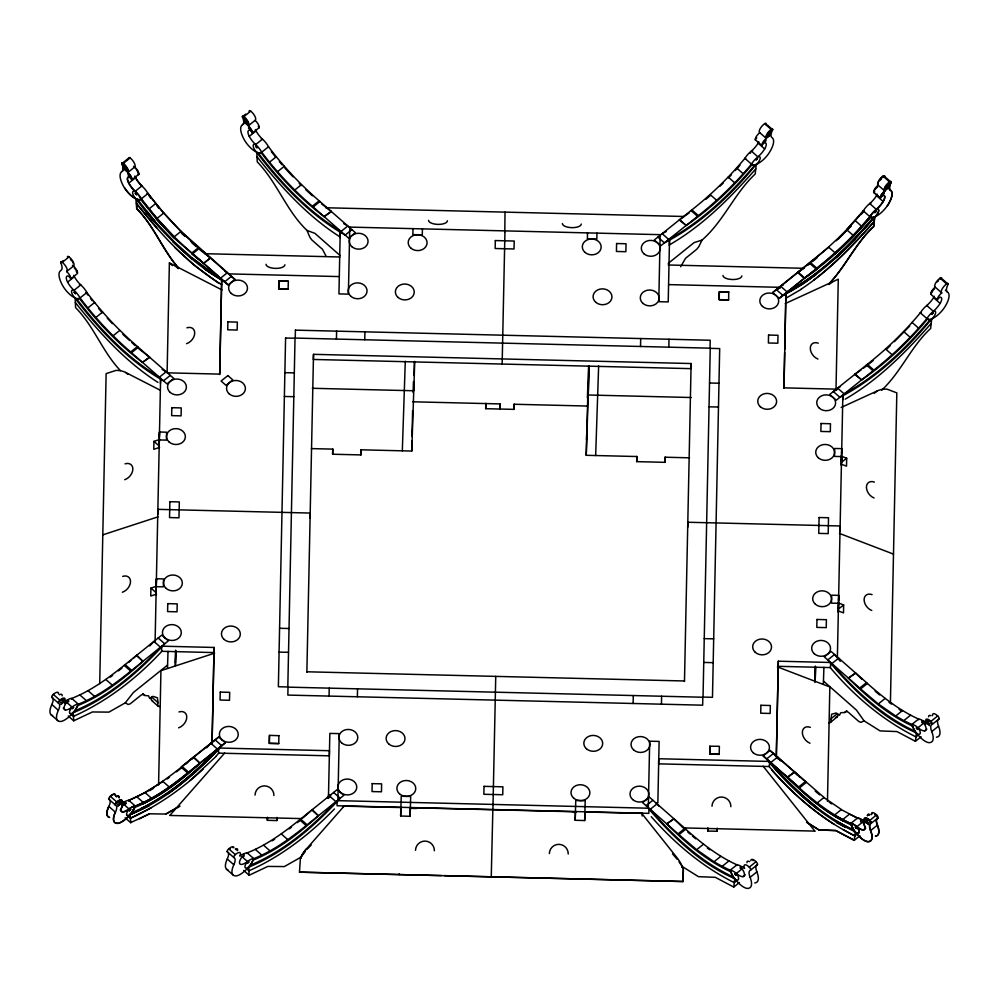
<?xml version="1.0" encoding="UTF-8"?>
<svg xmlns="http://www.w3.org/2000/svg" width="999" height="999" viewBox="0 0 999 999"><rect width="100%" height="100%" fill="white"/><g stroke="black" fill="none" stroke-linecap="round" stroke-linejoin="round"><path stroke-width="1.5" d="M399.225 873.8L399.225 874.537M135.377 193.057L136.613 194.655L136.463 193.694M504.795 231.843L505.019 212.125M99.713 683.678L106.131 373.626L116.096 370.379L119.093 370.529A33.729 23.814 -48.7 0 1 125.737 372.502L160.24 390.222M156.706 586.201L150.911 588.086L150.749 596.028L156.543 594.143M159.74 439.485L153.946 441.371L153.784 449.3L159.578 447.415M155.881 595.142L156.468 578.746L163.549 578.921L163.386 586.85L156.306 586.675L156.006 594.318M158.916 448.414L159.503 432.018L166.583 432.192L166.421 440.122L159.34 439.96L159.041 447.602M155.082 642.444L160.614 378.296L160.452 383.404M158.579 785.014L160.939 670.666L214.623 653.171M167.108 372.602L169.38 262.912L221.94 289.91M175.337 662.762L175.587 650.499M175.724 650.287L175.412 665.609L175.874 651.61M212.013 744.243L214.073 647.452L161.751 646.178L161.576 651.298L213.911 652.572M219.668 374.563L221.703 279.333L219.743 374.113L167.407 372.839M212.113 742.245L214.073 647.452M276.873 817.994L276.785 820.554L267.345 820.316L267.407 817.207M269.493 735.464L269.33 743.406L278.771 743.631L278.871 735.589M276.785 820.554L276.848 817.444M306.868 672.227L313.511 354.333L691.121 363.536L684.477 681.43M414.735 361.513L411.763 451.048L361.114 449.812L360.951 454.92L332.63 454.233L332.742 448.938M329.058 696.078L329.22 688.149M336.451 339.073L336.613 331.144M328.434 798.401L329.845 733.403L339.285 733.628L337.899 800.649M342.282 232.53L340.209 232.48L338.948 293.893L348.389 294.131L349.775 227.098M360.951 454.92L361.064 449.637M357.38 696.765L357.542 688.835M364.772 339.772L364.935 331.83M412.987 228.646L412.862 234.59L422.302 234.827L422.427 228.871M411.763 451.048L411.988 440.721M412.075 436.288L412.599 410.651M413.961 381.531L413.773 390.759L312.3 388.286M414.086 375.362L414.373 361.513M587.35 406.044L514.173 404.258L514.01 409.378L485.689 408.691L485.801 403.396M499.95 403.746L499.85 409.028L500.012 403.921L412.687 401.785M495.741 676.385L492.919 809.552M504.97 230.881L502.147 364.048M514.01 409.378L514.11 404.083M587.512 232.892L587.387 238.848L596.828 239.073L596.952 233.129M689.61 457.817L665.197 457.217L665.022 462.337L636.7 461.638L636.875 456.531L586.226 455.294L588.573 365.859M588.836 365.771L588.224 395.005L691.246 397.515M636.7 461.638L636.813 456.356M633.129 703.483L633.291 695.554M640.521 346.491L640.684 338.549M648.289 808.216L649.687 741.196L659.128 741.42L657.854 802.834L655.781 802.784M660.164 234.665L658.778 301.686L668.219 301.923L669.492 240.509L667.432 240.459M665.022 462.337L665.134 457.043M661.45 704.183L661.613 696.241M668.843 347.177L669.005 339.235M717.27 828.72L717.182 831.28L707.742 831.056L707.804 827.946M709.889 746.191L709.727 754.133L719.168 754.357L719.392 746.315L709.889 746.191L709.789 754.02L719.23 754.257M717.182 831.28L717.245 828.171M776.298 756.443L778.333 661.201L830.656 662.474L830.481 667.594L778.159 666.321M783.915 388.311L784.652 352.572M784.715 349.475L785.651 304.408M785.714 301.298L785.951 293.082L783.99 387.862L836.313 389.135M776.36 755.981L778.333 661.201M814.909 682.479L815.359 666.083M815.471 667.407L815.184 681.206L815.646 667.195M827.472 801.31L829.844 686.962L777.409 666.882M835.976 390.447L838.286 279.208L785.127 303.634M837.374 657.542L842.869 394.917L842.706 400.025M837.999 602.797L843.656 604.969L843.493 612.899L837.824 610.739M841.033 456.081L846.69 458.241L846.528 466.183L840.871 464.011M890.409 702.946L896.827 392.882L887.087 389.16L884.115 389.173A33.729 23.614 51.9 0 0 877.472 390.821L841.183 407.48M682.067 866.145L683.341 869.742L683.054 881.518L299.475 872.164L300.387 858.541M682.692 867.856L682.005 866.083A33.729 33.729 0 0 0 677.247 858.016L641.683 813.336L584.89 812.012L584.677 820.554L575.187 820.266L575.449 811.775L410.302 807.691L410.139 816.308L400.649 816.008L400.911 807.529L344.068 806.143L343.494 806.792M491.258 876.847L492.844 809.702M841.345 465.746L841.595 456.58L834.515 456.406L834.677 448.464L841.757 448.638L841.383 462.4L846.69 458.241M838.311 612.474L838.723 595.367L831.643 595.192L831.48 603.134L838.561 603.296L838.386 608.416M167.457 668.156L167.557 665.084M159.178 445.067L159.34 439.96M159.34 437.137L159.503 432.018M157.73 514.46L157.904 509.353L291.421 512.587L310.227 513.061L310.052 518.169M156.294 583.853L156.468 578.746M156.131 591.795L156.306 586.675M168.019 651.373L167.57 665.072L133.429 692.457L125.275 702.846L108.928 712.125L92.383 711.962L73.701 720.803L68.232 715.983M267.345 820.316L267.432 817.769M313.511 354.333L313.336 359.453L690.958 368.643L691.121 363.536M332.63 454.233L332.792 449.125L311.426 448.601M340.047 237.6L340.209 232.48M328.484 797.364L328.571 794.817L330.632 794.867M402.322 450.811L405.294 361.276M413.099 392.52L413.449 381.693M412.063 434.228L412.2 430.382M400.649 816.008L401.236 796.24L410.676 796.478L410.139 816.308M485.689 408.691L485.851 403.571M587.412 398.077L587.824 385.714M586.488 439.747L586.65 434.64M586.226 455.294L589.198 365.759M575.187 820.266L575.761 800.499L585.202 800.723L584.677 820.554M595.666 455.532L598.638 365.984M642.157 816.021L642.245 813.099M669.33 245.617L669.492 240.509M687.674 527.372L687.836 522.265L706.643 522.702L840.159 525.973L839.984 531.081M707.742 831.056L707.829 828.496M823.363 684.14L823.913 667.344M841.433 461.688L841.595 456.58M841.595 453.758L841.757 448.638M838.548 600.474L838.723 595.367M876.048 211.164C873.551 213.661 876.523 212.425 875.723 211.014M678.995 861.812L682.379 866.595L698.426 876.66L715.309 877.322L733.766 887.062L734.789 878.658C700.661 863.885 673.026 836.912 648.95 809.09M806.53 822.227L818.88 829.969L835.763 830.631L854.207 840.371L855.369 831.855L836.513 822.527M823.463 681.056L856.43 710.077L864.048 720.841L880.094 730.906L896.977 731.568L915.421 741.308L916.445 732.904C880.993 717.469 852.484 689.135 827.771 659.939L834.565 654.495L840.246 661.276M151.174 698.189L151.498 696.89L158.067 702.659L157.73 703.97A10.527 3.984 -48.6 0 0 157.78 705.556L158.804 706.58L160.115 706.368M828.77 722.839L830.718 721.952A10.527 4.071 51.3 0 0 830.881 720.366L831.618 714.223L836.175 712.986L839.51 715.247L840.721 712.724L844.642 712.524L846.902 710.701M657.879 237.075L664.435 242.857C700.486 224.163 730.669 195.542 756.255 164.36L755.207 174.001C734.265 193.644 723.713 221.191 702.035 240.085L698.988 246.353A11.538 4.371 -48.6 0 1 696.628 249.375L687.225 256.943A4.633 1.761 -48.6 0 0 685.576 258.304L680.606 266.721M136.738 194.568L135.177 193.307M755.281 139.885L755.331 139.76A2.585 0.974 -48.6 0 1 755.768 138.986M758.84 141.821A8.954 3.397 -48.6 0 1 758.104 143.169A12.7 4.808 -48.6 0 1 751.323 151.049A11.913 4.508 -48.6 0 0 744.892 158.354C729.12 177.372 711.263 194.593 691.87 209.89L654.245 239.997L660.801 245.766L698.426 215.659C717.819 200.362 735.676 183.142 751.448 164.123A11.901 4.52 -48.6 0 1 757.879 156.831A12.7 4.808 -48.6 0 0 764.672 148.938A8.954 3.397 -48.6 0 0 765.022 142.707A2.585 0.974 -48.6 0 0 761.887 145.529L755.256 139.71A5.782 2.185 -48.6 0 1 759.777 132.692A6.543 2.485 -48.6 0 1 760.089 128.821A6.543 2.485 -48.6 0 1 764.647 123.664A2.46 0.937 -48.6 0 1 766.158 123.976A13.886 5.257 -48.6 0 0 765.821 124.638M873.813 192.507L873.725 192.27A2.585 0.974 -48.6 0 1 874.674 190.834M880.244 198.164L880.294 198.039A2.585 0.974 -48.6 0 1 883.416 195.217A8.954 3.397 -48.6 0 1 883.191 201.561A12.7 4.808 -48.6 0 1 876.398 209.453A11.913 4.508 -48.6 0 0 869.967 216.746C854.195 235.764 836.338 252.997 816.945 268.281L779.195 298.276M887.05 206.418A21.254 8.054 -48.6 0 0 890.596 190.297A13.886 5.257 -48.6 0 1 891.233 182.367A2.46 0.937 -48.6 0 0 889.722 182.055A6.543 2.485 -48.6 0 0 885.164 187.213A6.543 2.485 -48.6 0 0 884.864 191.084A5.782 2.185 -48.6 0 0 880.331 198.114L873.675 192.395M930.731 294.33L930.781 294.218A2.585 0.974 -48.6 0 1 931.617 292.907M921.003 313.174L920.341 312.812C904.57 331.818 886.7 349.051 867.319 364.348L829.694 394.455L836.25 400.224L873.875 370.117C893.268 354.82 911.125 337.6 926.897 318.581A11.913 4.508 -48.6 0 1 933.328 311.276A12.7 4.808 -48.6 0 0 940.109 303.396A8.954 3.397 -48.6 0 0 940.471 297.165A2.585 0.974 -48.6 0 0 937.337 299.987L930.693 294.168A5.782 2.185 -48.6 0 1 935.226 287.138A6.543 2.485 -48.6 0 1 935.526 283.279A6.543 2.485 -48.6 0 1 940.084 278.122A2.46 0.937 -48.6 0 1 941.595 278.434L948.163 284.203A13.886 5.257 -48.6 0 0 947.527 292.12A21.254 8.054 -48.6 0 1 943.98 308.241A14.648 5.544 -48.6 0 1 932.204 318.619L932.042 318.693A15.222 5.769 -48.6 0 1 926.897 318.581L920.341 312.812A11.901 4.508 -48.6 0 1 926.76 305.507A12.7 4.808 -48.6 0 0 933.553 297.627A8.954 3.397 -48.6 0 0 934.29 296.278M300.437 858.603L301.161 856.805A33.729 33.729 0 0 1 306.306 848.975L306.356 849.05A33.729 33.729 0 0 0 301.211 856.867M73.701 720.803L73.252 712.362L74.401 712.225L78.334 704.195C97.677 696.515 114.635 684.078 130.744 671.141L168.369 640.871L161.813 635.089L124.188 665.359C108.079 678.309 91.121 690.734 71.778 698.413A11.913 4.508 -48.6 0 0 67.682 699.787M125.162 817.819L130.757 822.739L130.17 814.185L131.331 814.06L135.265 806.018C154.595 798.338 171.553 785.913 187.675 772.964L225.299 742.707M130.307 814.297L131.456 814.173L135.389 806.131C154.733 798.451 171.691 786.026 187.8 773.076L225.424 742.819L218.731 736.925L182.005 766.395L188.699 772.277M305.257 851.535L300.724 857.304L284.378 866.57L267.819 866.42L249.151 875.249L248.701 866.807L249.85 866.682L253.783 858.653C273.127 850.973 290.085 838.536 306.193 825.586L343.818 795.329L337.262 789.547L299.638 819.817C283.516 832.766 266.558 845.191 247.228 852.871A11.901 4.508 -48.6 0 0 242.582 854.582M78.334 704.195A11.901 4.508 -48.7 0 0 72.053 707.08A12.7 4.808 -48.6 0 1 65.434 709.964A8.954 3.397 -48.6 0 1 65.484 703.97A2.585 0.974 -48.6 0 1 68.594 701.798L68.681 701.61A5.782 2.185 -48.6 0 0 64.386 701.673A6.543 2.485 -48.6 0 0 64.323 698.089A6.543 2.485 -48.6 0 0 59.865 700.162A2.46 0.937 -48.6 0 0 58.254 702.984A13.886 5.257 -48.6 0 1 58.379 710.289A21.254 8.054 -48.6 0 0 61.026 721.453A14.648 5.544 -48.6 0 0 72.74 712.986L72.902 712.786A15.222 5.769 -48.6 0 0 78.334 704.195L71.778 698.413A15.222 5.769 -48.6 0 1 71.503 699.088M124.188 802.072A11.901 4.508 -48.6 0 1 128.834 800.361L135.389 806.131A11.913 4.508 -48.6 0 0 129.108 809.028A12.7 4.808 -48.6 0 1 122.477 811.912A8.954 3.397 -48.6 0 1 122.54 805.918A2.585 0.974 -48.6 0 1 125.637 803.745L125.599 803.446A5.782 2.185 -48.6 0 0 121.304 803.496A6.543 2.485 -48.6 0 0 121.254 799.924A6.543 2.485 -48.6 0 0 116.796 801.997A2.46 0.937 -48.6 0 0 115.172 804.819M237.512 850.524L237.562 850.299A5.782 2.185 -48.6 0 0 235.352 848.975M253.783 858.653A11.913 4.508 -48.6 0 0 247.502 861.538A12.7 4.808 -48.6 0 1 240.871 864.422A8.954 3.397 -48.6 0 1 240.934 858.428A2.585 0.974 -48.6 0 1 244.031 856.255L244.118 856.068A5.782 2.185 -48.6 0 0 239.822 856.131A6.543 2.485 -48.6 0 0 239.772 852.547A6.543 2.485 -48.6 0 0 235.314 854.62A2.46 0.937 -48.6 0 0 233.704 857.442A13.886 5.257 -48.6 0 1 233.828 864.747A21.254 8.054 -48.6 0 0 236.476 875.898A14.648 5.557 -48.6 0 0 248.177 867.444L248.351 867.244A15.222 5.769 -48.6 0 0 253.783 858.653L247.228 852.871A15.222 5.769 -48.6 0 1 246.953 853.546M874.749 211.9L874.762 212.637L875.811 210.989M844.642 712.524L846.203 711.45L848.151 712.15A4.633 1.798 51.3 0 1 849.737 713.511L858.815 721.478A11.538 4.458 51.3 0 0 861.101 722.302L864.048 720.841M682.379 866.595L681.905 867.294M129.57 809.902L129.321 810.863L130.694 809.352L129.171 810.738L129.845 809.602M836.013 257.817L855.281 239.073L874.649 216.87L873.601 226.511C855.431 243.281 845.629 266.408 828.733 284.016M864.522 228.996L874.774 216.983L873.725 226.623C855.569 243.394 845.766 266.521 828.858 284.128M837.249 389.51L833.328 391.533L839.884 397.315C875.936 378.621 906.105 349.987 931.705 318.806L930.656 328.459C911.013 346.591 901.073 372.115 881.63 390.247M307.068 849.225L311.226 845.029M125.724 803.558A5.782 2.185 -48.6 0 0 121.428 803.608A6.543 2.485 -48.6 0 0 121.379 800.037A6.543 2.485 -48.6 0 0 116.92 802.11A2.46 0.937 -48.6 0 0 115.297 804.932A13.886 5.257 -48.6 0 1 115.434 812.237A21.254 8.054 -48.6 0 0 118.082 823.388A14.648 5.557 -48.6 0 0 129.783 814.934L129.957 814.734A15.222 5.769 -48.6 0 0 135.389 806.131A11.901 4.508 -48.7 0 0 128.983 808.915A12.7 4.808 -48.6 0 1 122.353 811.8A8.954 3.397 -48.6 0 1 122.402 805.806A2.585 0.974 -48.6 0 1 125.512 803.633L125.687 803.795M830.281 722.614L837.512 716.495A10.527 4.071 51.3 0 0 837.661 714.922L837.424 713.598L830.631 719.043M739.972 165.222L735.264 170.542M755.057 166.121L752.122 164.498C732.879 187.512 710.951 208.429 686.213 225.462L679.233 219.942L689.347 212.75M754.395 165.622C729.957 194.43 702.085 221.266 668.706 239.435L662.15 233.654L666.233 231.556M853.296 235.514L846.603 229.633L863.286 210.864A11.913 4.508 -48.6 0 1 869.717 203.559A12.7 4.808 -48.6 0 0 876.498 195.679A8.954 3.397 -48.6 0 0 877.234 194.33M861.163 214.485L863.948 211.239M930.494 320.567L927.559 318.956C908.328 341.97 886.4 362.887 861.662 379.92L854.682 374.4L861.163 369.805M929.844 320.08C905.406 348.888 877.534 375.724 844.155 393.881L837.599 388.112L840.309 386.713M169.867 815.384L224.675 753.059M306.356 849.05L344.068 806.143M162.088 651.023C137.025 678.109 107.268 701.248 73.464 716.37L70.18 713.473M215.921 756.33L219.006 752.846M750.024 153.297L750.773 152.722M755.756 168.931C730.519 197.702 703.096 225.362 669.767 244.693M874.15 221.441C855.631 242.557 836.076 262.837 813.823 280.07M874.275 221.553C852.234 246.603 828.783 270.879 800.823 289.36M931.205 323.389C905.968 352.147 878.546 379.82 845.216 399.15M129.52 809.677L130.644 809.265L129.907 809.327M728.608 177.797L731.468 174.688M850.811 226.161L836.275 240.747M850.936 226.273L838.548 238.773M909.764 326.036L894.392 341.646M149.75 645.941L153.908 641.433L160.464 647.215C136.039 672.976 108.192 696.852 75.125 710.639M206.681 747.776L210.839 743.268L217.52 749.15C193.032 774.824 165.285 799.05 132.043 812.474M217.395 749.038C195.18 772.739 169.867 794.13 140.697 808.715M221.666 745.616C205.657 763.561 187.55 779.52 168.132 793.681M218.793 748.975C193.868 775.549 165.26 799.962 131.331 814.06M327.272 798.139L329.358 795.891L335.914 801.66C311.488 827.422 283.629 851.31 250.574 865.097M328.621 797.876L330.632 795.716M133.079 658.516L136.826 655.144L142.957 661.338C123.426 679.02 102.21 695.704 77.61 705.681M191.109 759.365L193.744 756.98L200.012 763.286C180.419 780.881 159.303 797.876 134.528 807.517M193.868 757.092L191.234 759.477M200.3 762.749L199.875 763.174C182.567 778.983 163.824 793.581 142.707 803.97M216.046 756.455L190.022 780.556M302.972 817.894L312.262 809.602L318.406 815.796C298.876 833.478 277.66 850.161 253.047 860.139M334.44 808.965C309.827 834.365 281.356 856.405 248.913 870.816L246.728 868.893M720.029 186.151L723.239 183.017M816.945 268.281L810.264 262.4C829.595 247.04 847.701 230.07 863.411 210.976A15.222 5.769 -48.7 0 0 863.66 211.226M835.326 253.833L853.558 236.089L870.516 217.008L872.926 218.257C848.488 247.053 820.604 273.888 787.224 292.058L780.544 286.164L783.391 284.877M855.406 239.186C833.853 260.926 810.351 281.506 782.829 295.367M886.887 348.951L890.109 345.829M855.569 832.417L855.718 832.617A14.648 5.669 51.3 0 0 867.095 841.645A21.254 8.229 51.3 0 0 870.529 830.631A13.886 5.37 51.3 0 1 871.153 823.351A2.46 0.949 51.3 0 0 869.692 820.454A6.543 2.535 51.3 0 0 865.296 818.156A6.543 2.535 51.3 0 0 864.997 821.727A5.782 2.235 51.3 0 0 860.614 821.465L860.751 821.353A5.782 2.235 51.3 0 1 865.122 821.628A6.543 2.535 51.3 0 1 865.421 818.056A6.543 2.535 51.3 0 1 869.829 820.341A2.46 0.949 51.3 0 1 871.29 823.238A13.886 5.37 51.3 0 0 870.666 830.531A21.254 8.229 51.3 0 1 867.219 841.533A14.648 5.669 51.3 0 1 855.856 832.517L855.693 832.304A15.222 5.894 51.3 0 1 850.736 823.451C831.643 814.822 814.934 801.847 799.375 787.974L806.305 782.429L769.967 750.361L763.049 755.906L799.512 787.874M128.634 662.462L130.857 660.489M185.564 764.285L187.775 762.312M203.234 769.055C181.706 789.073 157.293 806.093 130.519 818.306L127.11 815.309M705.719 199.413L710.364 195.542M828.733 247.252L772.639 292.507L779.332 298.389L816.058 268.931L809.365 263.037M812.499 261.588L817.145 257.717M816.82 268.169C836.213 252.884 854.07 235.652 869.842 216.633A11.901 4.52 -48.6 0 1 876.273 209.34A12.7 4.808 -48.6 0 0 883.066 201.448A8.954 3.397 -48.6 0 0 883.416 195.217A2.585 0.974 -48.6 0 0 880.419 198.164L880.206 198.002A5.782 2.185 -48.6 0 1 884.739 190.971A6.543 2.485 -48.6 0 1 885.039 187.1A6.543 2.485 -48.6 0 1 889.597 181.943A2.46 0.937 -48.6 0 1 891.108 182.255A13.886 5.257 -48.6 0 0 890.471 190.185A21.254 8.054 -48.6 0 1 886.925 206.306A14.648 5.557 -48.6 0 1 875.149 216.683L874.987 216.746A15.222 5.769 -48.6 0 1 869.967 216.746L863.286 210.864L864.085 211.351M868.381 364.498L873.039 360.639M234.89 279.52L198.551 247.602C179.783 231.468 162.825 213.311 148.077 193.444L141.146 198.988A15.222 5.894 51.3 0 1 135.901 198.851L135.739 198.776A14.648 5.669 51.3 0 1 124.425 187.837A21.254 8.229 51.3 0 1 121.89 171.566A13.886 5.37 51.3 0 0 121.778 163.624L128.696 158.067A2.46 0.949 51.3 0 1 130.132 157.942A6.543 2.535 51.3 0 1 134.428 163.312A6.543 2.535 51.3 0 1 134.478 167.195A5.782 2.235 51.3 0 1 138.624 174.425L138.711 174.488M121.778 163.624A2.46 0.949 51.3 0 1 123.339 163.386L130.257 157.83M228.222 284.852L191.895 252.947C173.002 236.95 156.006 218.793 141.146 198.988A11.913 4.608 51.3 0 0 135.09 191.383A12.7 4.908 51.3 0 1 128.696 183.179A8.954 3.472 51.3 0 1 128.746 176.948A2.585 0.999 51.3 0 1 131.743 179.92L131.88 179.808A5.782 2.235 51.3 0 0 127.685 172.64L134.615 167.083A5.782 2.235 51.3 0 1 138.761 174.313L138.586 174.588M128.696 183.179L135.614 177.622A8.954 3.472 51.3 0 1 134.952 176.249M135.614 177.622A12.7 4.908 51.3 0 0 142.008 185.839L135.09 191.383A6.706 2.597 51.3 0 0 132.63 192.857A6.706 2.597 51.3 0 0 135.739 198.776L136.026 198.739A15.222 5.894 51.2 0 0 141.284 198.888L157.03 218.444L174.213 236.813M73.739 275.312A8.954 3.472 51.3 0 0 74.401 276.686A12.7 4.908 51.3 0 0 80.794 284.902A11.901 4.608 51.3 0 1 86.863 292.495L80.07 297.952A15.222 5.894 51.3 0 1 74.813 297.802L74.65 297.727A14.648 5.669 51.3 0 1 63.349 286.788A21.254 8.229 51.3 0 1 60.814 270.517A13.886 5.37 51.3 0 0 60.689 262.587L62.962 260.764M255.407 129.558A8.954 3.472 51.3 0 0 256.069 130.931A12.7 4.908 51.3 0 0 262.462 139.148A11.913 4.608 51.3 0 1 268.519 146.741L261.726 152.198A15.222 5.894 51.2 0 1 256.481 152.048L256.318 151.973A14.648 5.669 51.3 0 1 245.017 141.034A21.254 8.229 51.3 0 1 242.47 124.763A13.886 5.37 51.3 0 0 242.357 116.833L245.754 114.098M60.689 262.587A2.46 0.949 51.3 0 1 62.263 262.35L69.043 256.893A6.543 2.535 51.3 0 1 73.352 262.262A6.543 2.535 51.3 0 1 73.402 266.146A5.782 2.235 51.3 0 1 77.547 273.376L70.704 278.996A2.585 0.999 51.3 0 0 67.67 275.899A8.954 3.472 51.3 0 0 67.607 282.143A12.7 4.908 51.3 0 0 74.001 290.347A11.913 4.608 51.3 0 1 80.07 297.952C94.905 317.757 111.975 335.826 130.669 352.01L167.008 383.916L173.801 378.471L137.462 346.566C118.769 330.369 101.698 312.3 86.863 292.495L86.151 292.832L87.912 295.092M243.918 116.596L250.712 111.139A6.543 2.535 51.3 0 1 255.007 116.508A6.543 2.535 51.3 0 1 255.057 120.392A5.782 2.235 51.3 0 1 259.203 127.622L252.335 133.117A5.782 2.235 51.3 0 0 248.276 125.837A6.543 2.535 51.3 0 0 248.227 121.965A6.543 2.535 51.3 0 0 243.918 116.596A2.46 0.949 51.3 0 0 242.357 116.833M242.47 124.763L244.743 122.952M70.704 278.996L70.754 278.833A5.782 2.235 51.3 0 0 66.608 271.591L73.402 266.146M248.276 125.837L255.057 120.392M148.938 208.978L155.856 203.421M67.607 282.143L74.401 276.686M268.256 146.978A15.222 5.894 51.3 0 0 268.519 146.741C283.366 166.546 300.424 184.615 319.131 200.811L355.469 232.717L348.676 238.162L312.337 206.256C293.631 190.072 276.573 172.003 261.726 152.198A11.901 4.608 51.3 0 0 255.669 144.593A12.7 4.908 51.3 0 1 249.275 136.388L256.069 130.931M156.893 218.544L163.824 212.987L181.006 231.356L235.015 279.408L228.097 284.965L191.758 253.059L198.676 247.502M174.076 236.913L181.006 231.356M87.85 307.942L94.643 302.485M269.518 162.188L276.311 156.731M95.817 317.507L102.61 312.05M277.472 171.753L284.265 166.296M192.62 253.734L199.55 248.177M112.999 335.876L119.793 330.419M294.655 190.122L301.448 184.665M156.443 219.218L173.851 237.824L203.546 263.436L210.477 257.879L199.738 249.663M220.467 278.246L227.385 272.69L224.713 271.154M130.669 352.01L137.462 346.566M312.337 206.256L319.131 200.811M131.543 352.697L138.337 347.24M313.211 206.943L319.992 201.486M231.506 276.323L224.588 281.868L204.483 269.006M142.47 362.387L149.675 357.217L142.47 362.387C118.469 344.23 97.477 322.277 79.358 298.289L76.261 299.762L75.15 297.939L75.574 307.617C94.018 326.273 102.46 351.785 120.429 370.604M324.126 216.633L331.331 211.463L324.126 216.633C300.125 198.476 279.146 176.523 261.026 152.535L257.929 154.008L256.818 152.185L257.243 161.863C277.247 182.467 286.226 210.589 307.018 230.457L309.702 236.875A11.538 4.458 51.3 0 0 311.913 240.01L320.991 248.027A4.633 1.798 51.3 0 1 322.577 249.463L325.861 255.806M170.292 375.387L163.499 380.831C128.684 360.976 100.512 331.293 76.261 299.762M351.96 229.62L345.167 235.077C310.352 215.222 282.18 185.539 257.929 154.008M668.244 263.361L694.143 242.582L702.035 240.085M218.868 737.037L181.106 767.195L187.8 773.076M772.764 292.62L809.49 263.149M646.103 805.694L652.896 800.249M673.925 818.843L666.733 823.85L673.925 818.843L683.503 828.183M855.594 673.089L848.401 678.096L855.594 673.089L861.975 679.308M684.864 828.383L649.387 797.152L642.594 802.609L678.071 833.828L684.864 828.383L685.726 829.22C701.323 842.981 717.831 856.23 736.937 864.809A11.901 4.608 51.2 0 1 741.558 866.732M866.52 682.629L831.056 651.398L824.262 656.855L859.727 688.074L866.52 682.629L867.382 683.466C882.991 697.227 899.487 710.476 918.605 719.055A11.913 4.608 51.3 0 1 922.689 720.616M678.071 833.828L678.933 834.677L685.726 829.22M859.727 688.074L860.589 688.923L867.382 683.466M678.933 834.677L696.653 849.699L703.433 844.242M860.589 688.923L878.308 703.945L885.102 698.488M799.824 777.234L794.505 772.04L787.587 777.597C806.43 796.203 826.897 814.21 851.373 824.974L854.207 831.668M798.513 787.137L805.444 781.58M696.653 849.699L714.035 861.762L720.828 856.305M878.308 703.945L895.703 716.008L902.497 710.551M714.035 861.762L722.165 866.358L728.958 860.913M895.703 716.008L903.82 720.604L910.613 715.159M722.165 866.358L730.144 870.254L736.937 864.809A15.222 5.894 51.2 0 0 737.175 865.484M903.82 720.604L911.812 724.5L918.605 719.055A15.222 5.894 51.3 0 0 918.843 719.73M817.095 803.009L824.025 797.452L769.842 750.461M742.02 868.918L736.363 873.451A11.913 4.608 51.3 0 0 730.144 870.254L733.628 878.471M923.675 723.151L918.019 727.697A11.901 4.608 51.3 0 0 911.812 724.5L915.284 732.717M730.144 870.254A15.222 5.894 51.3 0 0 735.114 879.108L735.276 879.307A6.706 2.597 51.3 0 0 738.586 879.045A6.706 2.597 51.3 0 0 736.363 873.451A12.7 4.908 51.3 0 0 742.919 876.66A8.954 3.472 51.3 0 0 743.268 870.666A2.585 0.999 51.3 0 0 740.247 868.343L740.172 868.156A5.782 2.235 51.3 0 1 744.542 868.418A6.543 2.535 51.3 0 1 744.842 864.847A6.543 2.535 51.3 0 1 749.25 867.144L756.043 861.687A2.46 0.949 51.3 0 1 757.504 864.585A13.886 5.37 51.3 0 0 756.88 871.877A21.254 8.229 51.3 0 1 754.769 882.941M911.812 724.5A15.222 5.894 51.3 0 0 916.782 733.353L916.932 733.553A6.706 2.597 51.3 0 0 920.254 733.291A6.706 2.597 51.3 0 0 918.019 727.697A12.7 4.908 51.3 0 0 924.587 730.906A8.954 3.472 51.3 0 0 924.924 724.912A2.585 0.999 51.3 0 0 921.915 722.589L921.827 722.402A5.782 2.235 51.3 0 1 926.21 722.664A6.543 2.535 51.3 0 1 926.51 719.093A6.543 2.535 51.3 0 1 930.906 721.39L937.699 715.933A2.46 0.949 51.3 0 1 939.16 718.83A13.886 5.37 51.3 0 0 938.536 726.123A21.254 8.229 51.3 0 1 936.425 737.187M736.563 880.831L734.302 882.641C702.359 866.757 674.737 843.368 651.248 816.683M918.231 735.077L915.958 736.887C882.691 720.242 853.82 695.704 829.994 667.295M735.276 879.307A14.648 5.669 51.3 0 0 746.64 888.336A21.254 8.229 51.3 0 0 750.087 877.322A13.886 5.37 51.3 0 1 750.711 870.042L757.504 864.585M916.932 733.553A14.648 5.669 51.3 0 0 928.296 742.582A21.254 8.229 51.3 0 0 931.742 731.568A13.886 5.37 51.3 0 1 932.367 724.287L939.16 718.83M742.919 876.66L745.192 874.837M924.587 730.906L926.847 729.083M733.766 887.062L739.422 882.517M915.421 741.308L921.09 736.763M750.087 877.322L756.88 871.877M931.742 731.568L938.536 726.123M823.888 797.552L841.408 809.515L834.49 815.072L842.607 819.667L849.537 814.11L857.517 818.006A11.913 4.608 51.3 0 1 861.613 819.58M842.607 819.667L850.599 823.563L857.517 818.006A15.222 5.894 51.3 0 0 857.766 818.693M860.651 821.702L865.171 818.069M863.598 821.315L856.805 826.76A11.913 4.608 51.3 0 0 850.599 823.563M869.692 820.454L876.623 814.897A2.46 0.949 51.3 0 1 878.084 817.794A13.886 5.37 51.3 0 0 877.459 825.074A21.254 8.229 51.3 0 1 875.349 836.138M858.141 833.228L854.744 835.951L843.019 829.52M871.153 823.351L878.084 817.794M855.718 832.617A6.706 2.597 51.3 0 0 859.04 832.354A6.706 2.597 51.3 0 0 856.805 826.76A12.7 4.908 51.3 0 0 863.373 829.957L865.771 828.046M854.207 840.371L860.002 835.726M870.529 830.631L877.459 825.074M829.045 284.478L832.229 281.98M874.287 393.306L877.472 390.821M838.348 609.128L843.656 604.969M110.29 677.147L112.612 675.361M118.406 670.878L121.89 668.181M128.546 801.036A15.222 5.769 -48.6 0 0 128.834 800.361C148.014 792.357 165.035 780.157 181.244 767.307M167.208 778.983L169.53 777.185M176.486 771.815L181.131 768.231M289.211 828.92L291.533 827.122M297.327 822.639L299.65 820.853M804.108 267.857L798.051 272.203L804.732 278.084L816.857 269.405M807.741 265.259L810.177 263.524M804.245 267.969L797.627 272.452L804.32 278.346M804.607 277.972C829.407 260.989 851.435 240.197 870.641 217.12L869.842 216.633A15.222 5.769 -48.6 0 0 874.987 216.746L875.286 216.795A6.706 2.547 -48.6 0 0 878.708 211.039A6.706 2.547 -48.6 0 0 876.398 209.453L869.717 203.559A6.706 2.547 -48.6 0 1 870.678 203.321M816.458 274.3L803.471 283.604L782.966 295.479L776.273 289.585L780.194 287.575M863.586 368.069L867.219 365.472M837.075 717.17L835.551 717.382M162.937 781.455L145.142 792.657L128.834 800.361M149.7 790.671L153.559 788.236M272.09 840.858L274.663 839.247M800.948 289.473L785.576 298.426M165.859 813.948L179.683 806.106M179.808 806.218L165.984 814.06L149.301 813.798L139.56 818.755M776.398 289.698L780.331 287.687M787.1 291.945C820.479 273.776 848.351 246.94 872.789 218.144L873.576 218.744M149.226 805.781L131.456 814.173M151.349 807.729L130.382 818.193M149.425 813.91L130.619 822.627M127.822 172.527A5.782 2.235 51.3 0 1 131.968 179.77L138.674 174.363A2.585 0.999 51.3 0 0 138.362 173.701M252.335 133.117L252.41 133.079A2.585 0.999 51.3 0 0 249.325 130.145A8.954 3.472 51.3 0 0 249.275 136.388M147.24 193.881L148.077 193.444A15.222 5.894 51.3 0 1 147.502 193.868M138.037 200.349L141.284 198.888A11.901 4.608 51.3 0 0 135.215 191.284A12.7 4.908 51.3 0 1 128.821 183.079A8.954 3.472 51.3 0 1 128.883 176.835A2.585 0.999 51.3 0 1 131.88 179.808M140.447 199.325L141.146 198.988M261.026 152.535L261.726 152.198M79.358 298.289L80.07 297.952M74.401 712.225C109.64 697.464 139.086 671.615 164.735 643.781L158.179 638.011M249.85 866.682C285.09 851.922 314.523 826.061 340.184 798.238L333.629 792.469M767.244 124.937L772.714 129.745A13.886 5.257 -48.6 0 0 772.077 137.662A21.254 8.054 -48.6 0 1 768.531 153.796A14.648 5.557 -48.6 0 1 756.755 164.173L756.593 164.236A15.222 5.769 -48.6 0 1 751.448 164.123L744.892 158.354L745.554 158.716M102.785 534.852L158.129 516.808M325.711 207.755L684.34 216.496M349.076 227.085L660.863 234.678M204.857 253.696L339.922 256.98M668.169 264.985L803.233 268.281M228.496 273.888L339.298 276.586M668.581 284.603L779.395 287.312M288.274 281.293L278.833 281.069L278.671 288.998L288.112 289.235L288.336 281.194L278.896 280.956L278.733 288.898L288.174 289.123M728.795 292.033L719.355 291.795L719.193 299.737L728.633 299.962L728.733 291.92L719.292 291.683L719.13 299.625L728.571 299.85M284.877 372.652L294.318 372.889M709.54 383.004L718.98 383.229M284.378 396.466L293.818 396.69M709.04 406.805L718.481 407.043M279.583 628.284L289.023 628.508M704.245 638.623L713.686 638.861M279.083 652.097L288.524 652.322M703.746 662.437L713.186 662.662M306.943 671.79L684.552 680.981M278.933 735.701L269.43 735.351L269.268 743.293L278.709 743.518M409.802 808.341L416.67 808.503M573.376 812.324L575.886 812.387M169.917 815.459L301.96 818.606M684.278 827.921L814.822 831.106M441.308 875.561L299.475 872.164M444.43 875.636L683.054 881.518L683.341 869.742M152.635 700.823L151.224 699.775A10.527 3.984 -48.6 0 1 151.174 698.189M855.868 826.935C853.808 826.41 857.804 830.057 856.33 827.397M142.607 693.543L144.793 695.466L148.614 695.866L149.625 698.438L153.034 696.34L157.405 697.801L158.067 702.659M855.231 831.967L854.07 831.78L850.736 823.451A11.901 4.608 51.3 0 1 856.942 826.648A12.7 4.908 51.3 0 0 863.498 829.857A8.954 3.472 51.3 0 0 863.848 823.875A2.585 0.999 51.3 0 0 860.826 821.54M855.481 826.91L856.468 828.571L855.931 827.197M307.018 230.457L314.91 233.341L339.91 255.357M839.435 533.416L893.493 554.108M135.527 193.082L136.401 193.918M912.462 726.023C888.173 714.922 867.582 697.227 848.8 678.533M914.659 731.093C882.067 715.821 855.156 690.609 831.892 663.573L838.685 658.116L840.646 660.476M853.571 830.044C820.941 814.822 793.905 789.747 770.679 762.624L777.597 757.08L780.556 760.601M853.446 830.157L836.113 821.028M854.345 840.259L835.888 830.519L819.005 829.869L806.668 822.127M730.793 871.777C706.505 860.676 685.926 842.981 667.132 824.287M732.991 876.847C700.411 861.575 673.488 836.363 650.224 809.327L657.017 803.87L658.99 806.23M221.728 284.678C187.862 264.186 160.951 234.253 136.438 203.584M855.556 826.935L856.205 827.497M854.882 835.851C822.814 820.142 795.192 796.69 771.69 769.992M751.448 164.123L752.122 164.498M926.897 318.581L927.559 318.956M841.283 809.615L857.392 818.106A11.901 4.608 51.2 0 1 861.475 819.692M843.268 821.041C822.527 809.689 804.345 794.193 787.724 777.484L787.187 777.16L794.505 772.04M845.579 827.472C814.784 810.551 788.823 785.976 766.558 759.003L773.476 753.446L778.209 759.103M343.818 223.701L347.839 225.999L341.046 231.443C308.391 211.788 281.681 183.616 258.629 153.546M220.592 278.134L204.246 267.62L191.833 257.867M224.713 281.768C205.482 271.216 188.674 256.868 172.889 241.77M162.15 369.455L166.171 371.753L159.378 377.197C126.736 357.542 100.012 329.37 76.96 299.3M761.887 145.529L761.812 145.492A5.782 2.185 -48.6 0 1 766.333 138.461A6.543 2.485 -48.6 0 1 766.645 134.59A6.543 2.485 -48.6 0 1 771.203 129.433A2.46 0.937 -48.6 0 1 772.714 129.745M937.337 299.987L937.262 299.937A5.782 2.185 -48.6 0 1 941.782 292.919A6.543 2.485 -48.6 0 1 942.082 289.048A6.543 2.485 -48.6 0 1 946.652 283.891A2.46 0.937 -48.6 0 1 948.163 284.203M339.61 236.651C307.068 215.821 280.881 186.825 257.018 156.781M210.339 257.992L203.546 263.436M216.583 275.836L191.958 257.754L173.127 240.796M219.031 283.441L194.018 265.072L175.062 247.764M157.954 382.405C125.412 361.576 99.213 332.58 75.35 302.535M889.023 702.347L891.545 704.095M899.1 709.327L901.61 711.076M829.207 802.172L831.717 803.92M834.215 824.362C809.665 808.453 787.662 788.686 768.905 766.245M707.367 848.101L709.877 849.849M321.503 203.784L330.919 211.189M191.908 254.071L203.684 263.336M137.487 347.689L149.263 356.943M875.149 691.158L879.644 694.967M815.196 791.071L819.679 794.879M817.869 808.179C800.823 794.442 784.789 779.395 770.816 762.524M818.044 809.515C800.436 795.329 783.915 779.757 769.53 762.287M687.874 832.155L690.122 834.065M692.369 835.963L695.729 838.823M175.374 265.984L178.384 268.619M169.38 262.912L172.402 265.547M125.737 372.502L127.747 374.263M153.946 441.371L158.978 445.766M150.911 588.086L155.931 592.494M884.552 176.486L891.233 182.367M874.587 191.209A2.585 0.974 -48.6 0 0 873.863 192.382L873.65 192.22A5.782 2.185 -48.6 0 1 878.171 185.202A6.543 2.485 -48.6 0 1 878.483 181.331A6.543 2.485 -48.6 0 1 883.041 176.174L889.722 182.055M888.286 188.249L890.596 190.297M878.171 185.202L884.864 191.084M873.725 192.27L880.419 198.164M876.498 195.679L883.191 201.561M764.647 123.664L771.203 129.433M940.084 278.122L946.652 283.891M945.341 290.197L947.527 292.12M759.777 132.692L766.333 138.461M935.226 287.138L941.782 292.919M855.019 220.467L861.7 226.348M758.104 143.169L764.672 148.938M933.553 297.627L940.109 303.396M828.608 247.14L835.289 253.022M736.625 167.944L743.181 173.726M912.075 322.402L918.63 328.184M728.209 177.11L734.777 182.892M903.658 331.568L910.214 337.35M710.214 194.63L716.77 200.399M885.663 349.088L892.219 354.857M691.87 209.89L698.426 215.659M867.319 364.348L873.875 370.117M690.971 210.527L697.527 216.308M866.42 364.985L872.976 370.754M679.657 219.68L686.213 225.462M855.107 374.138L861.662 379.92M763.174 755.806L798.651 787.037M672.489 853.833L677.31 859.415M136.401 655.556L142.957 661.338M311.85 810.014L318.406 815.796M215.097 739.847L221.79 745.729M125.087 664.56L131.643 670.341M300.537 819.018L307.093 824.787M124.188 665.359L130.744 671.141M299.638 819.817L306.193 825.586M151.611 700.474L158.167 706.243M105.882 679.507L112.437 685.277M281.331 833.965L287.887 839.734M193.319 757.392L200.012 763.286M88.087 690.709L94.643 696.49M263.536 845.166L270.092 850.948M79.845 694.917L86.401 700.686M255.282 849.362L261.85 855.144M162.8 781.343L169.493 787.224M66.583 702.272L72.053 707.092A6.706 2.547 -48.6 0 0 69.518 712.562A6.706 2.547 -48.6 0 0 72.74 712.986M242.033 856.73L247.502 861.538A6.706 2.547 -48.6 0 0 244.955 867.02A6.706 2.547 -48.6 0 0 248.177 867.444M52.585 715.559A21.254 8.054 -48.6 0 1 51.823 704.52A13.886 5.257 -48.6 0 0 51.698 697.215A2.46 0.937 -48.6 0 1 53.309 694.392L59.865 700.162M228.034 870.017A21.254 8.054 -48.6 0 1 227.273 858.978A13.886 5.257 -48.6 0 0 227.135 851.672A2.46 0.937 -48.6 0 1 228.759 848.85L235.314 854.62M51.698 697.215L58.254 702.984M227.135 851.672L233.704 857.442M63.249 708.041L65.434 709.964M243.681 870.441L249.151 875.249M51.823 704.52L58.379 710.289M227.273 858.978L233.828 864.747M145.005 792.544L151.698 798.438M51.174 714.822L57.73 720.591M226.611 869.267L233.179 875.049M136.763 796.74L143.456 802.634M123.514 804.108L129.108 809.028A6.706 2.547 -48.6 0 0 126.561 814.51A6.706 2.547 -48.6 0 0 129.783 814.934M116.92 802.11L110.24 796.215A6.543 2.485 -48.6 0 1 115.285 794.68A6.543 2.485 -48.6 0 0 110.365 796.328A2.46 0.937 -48.6 0 0 108.741 799.163A13.886 5.257 -48.6 0 1 108.879 806.455A21.254 8.054 -48.6 0 0 109.64 817.494A21.254 8.054 -48.6 0 1 108.754 806.343L115.434 812.237M108.616 799.05L115.297 804.932M120.167 809.877L122.477 811.912M305.706 189.66L312.425 195.804M180.782 232.268L185.265 236.351M190.859 241.471L196.453 246.578M181.768 233.391L185.127 236.463M191.845 242.595L196.328 246.691M191.983 258.978C171.528 240.884 151.898 221.441 136.364 198.876L136.788 208.554C154.158 226.149 162.65 249.8 178.684 268.182M122.927 334.403L129.645 340.534M131.88 342.582L135.24 345.642M797.564 775.261L793.968 771.715M284.84 168.057L293.032 176.823M299.176 183.391L301.223 185.577M173.988 237.712L156.581 219.106L140.572 199.226M173.264 240.684L154.982 221.391L138.174 200.237L137.35 200.799L136.239 198.988L136.663 208.666C154.021 226.249 162.525 249.912 178.546 268.281M107.28 318.194L112.4 323.664M777.472 757.18L780.419 760.714M279.32 161.551L282.018 164.798M163.686 213.099L147.939 193.544A11.901 4.608 51.3 0 0 141.883 185.939A12.7 4.908 51.3 0 1 135.477 177.735A8.954 3.472 51.3 0 1 134.828 176.348M157.068 206.081L158.866 208.242M146.528 210.964L155.12 221.278M145.879 211.488L154.633 222.003M156.806 227.997L136.563 203.471M98.551 308.391L102.16 312.724M763.124 766.171L814.872 831.168M271.328 151.586L275.712 157.218M149.126 196.029L150.874 198.277M90.547 298.476L92.295 300.724M301.149 858.016L300.724 857.304M136.538 193.806L136.638 194.518M125.275 702.846L128.059 704.445A11.538 4.371 -48.6 0 0 130.345 703.721L139.748 696.216A4.633 1.761 -48.6 0 1 141.396 694.929L143.344 694.317L144.793 695.466M259.166 127.797L259.116 127.672A2.585 0.999 51.3 0 0 258.254 126.199M125.025 463.836A9.441 6.668 -48.8 0 1 132.842 469.168A9.441 6.668 -48.8 0 1 124.688 479.72M186.888 327.809A9.441 6.668 -48.8 0 1 194.718 333.129A9.441 6.668 -48.8 0 1 186.563 343.681M122.69 576.373A9.441 6.668 -48.8 0 1 130.519 581.693A9.441 6.668 -48.8 0 1 122.365 592.245M178.933 711.95A9.441 6.668 -48.8 0 1 186.763 717.282A9.441 6.668 -48.8 0 1 178.609 727.821M920.866 313.261A15.222 5.769 -48.7 0 1 920.341 312.812M938.098 281.306A12.737 4.833 -48.6 0 1 938.536 280.195M931.405 292.732A4.421 1.673 -48.6 0 1 932.654 291.221M931.617 291.883A4.82 1.823 -48.6 0 1 932.504 290.709M932.891 290.259A4.82 1.823 -48.6 0 1 933.516 289.635M933.953 289.26A4.82 1.823 -48.6 0 1 934.589 288.761M940.296 279.258A10.377 3.934 -48.6 0 1 940.621 278.733M936.975 282.168A10.315 3.909 -48.6 0 1 937.137 281.706M927.509 305.294A6.706 2.547 -48.6 0 0 926.76 305.507L933.328 311.276A6.706 2.547 -48.6 0 1 935.626 312.862A6.706 2.547 -48.6 0 1 932.204 318.619M930.906 721.39A2.46 0.949 51.3 0 1 932.367 724.287M928.608 724.849A12.737 4.933 51.3 0 1 929.407 720.953M927.884 724.213A10.315 3.996 51.3 0 1 928.059 720.179M922.514 722.077A4.421 1.711 51.3 0 1 925.823 724.562M927.122 723.513A9.053 3.509 51.3 0 1 926.785 719.804M922.726 721.565A4.82 1.861 51.3 0 1 925.798 723.513M929.407 725.649A10.377 4.021 51.3 0 1 931.43 722.951M932.529 715.684A6.543 2.535 51.3 0 1 937.699 715.933M928.608 716.733A5.782 2.235 51.3 0 1 930.968 715.746M884.677 176.598A2.46 0.937 -48.6 0 0 883.166 176.286A6.543 2.485 -48.6 0 0 878.608 181.443A6.543 2.485 -48.6 0 0 878.308 185.315M881.168 179.47A12.737 4.833 -48.6 0 1 881.618 178.359M875.199 189.348A4.82 1.823 -48.6 0 1 875.574 188.886M876.173 188.212A4.82 1.823 -48.6 0 1 876.598 187.8M877.247 187.25A4.82 1.823 -48.6 0 1 877.671 186.925M883.378 177.435A10.377 3.934 -48.6 0 1 883.703 176.91M880.044 180.332A10.315 3.909 -48.6 0 1 880.219 179.87M869.842 203.671A6.706 2.547 -48.6 0 1 870.591 203.471M877.372 194.443A8.954 3.397 -48.6 0 1 876.635 195.792M856.942 826.66A6.706 2.597 51.3 0 1 859.165 832.254A6.706 2.597 51.3 0 1 855.856 832.517M867.519 823.813A12.737 4.933 51.3 0 1 868.331 819.904M866.795 823.176A10.315 3.996 51.3 0 1 866.982 819.13M861.425 821.041A4.421 1.711 51.3 0 1 864.747 823.513M866.033 822.477A9.053 3.509 51.3 0 1 865.708 818.768M861.65 820.516A4.82 1.861 51.3 0 1 864.722 822.464M868.331 824.6A10.377 4.021 51.3 0 1 870.341 821.915M871.44 814.647A6.543 2.535 51.3 0 1 876.623 814.897M867.532 815.684A5.782 2.235 51.3 0 1 869.879 814.697M581.268 224.038A9.441 3.846 1.5 0 1 571.79 227.647A9.441 3.846 1.5 0 1 562.4 223.576M741.857 275.911A9.441 3.846 1.5 0 1 732.367 279.52A9.441 3.846 1.5 0 1 722.976 275.449M447.427 220.779A9.441 3.846 1.5 0 1 437.937 224.388A9.441 3.846 1.5 0 1 428.546 220.317M284.902 264.772A9.441 3.846 1.5 0 1 275.412 268.394A9.441 3.846 1.5 0 1 266.021 264.31M256.318 151.973A6.706 2.597 51.3 0 1 253.209 146.054A6.706 2.597 51.3 0 1 255.669 144.593L262.462 139.148A6.706 2.597 51.3 0 0 261.276 138.849M245.354 118.744A12.737 4.933 51.3 0 1 245.866 123.801M246.678 120.317A10.315 3.996 51.3 0 1 246.591 124.438M248.514 128.272A4.421 1.711 51.3 0 1 251.798 131.606M247.902 122.14A9.053 3.509 51.3 0 1 247.352 125.087M248.601 127.335A4.82 1.861 51.3 0 1 251.623 130.757M243.331 117.183A10.377 4.021 51.3 0 1 245.055 123.164M249.151 111.376A2.46 0.949 51.3 0 1 250.712 111.139M745.741 158.978A15.222 5.769 -48.6 0 1 744.892 158.354M756.755 164.173A6.706 2.547 -48.6 0 0 760.189 158.416A6.706 2.547 -48.6 0 0 757.879 156.831L751.323 151.049A6.706 2.547 -48.6 0 1 752.697 150.824M768.818 136.551A12.737 4.833 -48.6 0 1 769.655 131.518M768.069 137.138A10.315 3.909 -48.6 0 1 768.256 133.029M762.512 144.056A4.421 1.673 -48.6 0 1 765.946 140.884M767.282 137.75A9.053 3.434 -48.6 0 1 766.932 134.79M762.736 143.207A4.82 1.823 -48.6 0 1 765.921 139.935M769.655 135.951A10.377 3.934 -48.6 0 1 771.74 130.057M756.28 138.324A2.585 0.974 -48.6 0 1 756.743 137.85M122.028 171.453A13.886 5.37 51.3 0 0 121.903 163.524A2.46 0.949 51.3 0 1 123.464 163.287M123.339 163.386A6.543 2.535 51.3 0 1 127.635 168.756A6.543 2.535 51.3 0 1 127.685 172.64M135.864 198.664A14.648 5.669 51.3 0 1 124.563 187.725M124.912 165.434A12.737 4.933 51.3 0 1 125.424 170.504M126.236 167.008A10.315 3.996 51.3 0 1 126.149 171.129M128.059 174.962A4.421 1.711 51.3 0 1 131.344 178.297M127.46 168.843A9.053 3.509 51.3 0 1 126.91 171.778M128.147 174.026A4.82 1.861 51.3 0 1 131.181 177.447M122.877 163.873A10.377 4.021 51.3 0 1 124.6 169.855M141.259 185.589A6.706 2.597 51.3 0 1 142.008 185.839M863.823 211.326A15.222 5.769 -48.6 0 1 863.286 210.864M876.273 209.34A6.706 2.547 -48.6 0 1 878.583 210.926A6.706 2.547 -48.6 0 1 875.149 216.683M887.212 189.061A12.737 4.833 -48.6 0 1 888.049 184.028M886.463 189.66A10.315 3.909 -48.6 0 1 886.65 185.539M880.906 196.566A4.421 1.673 -48.6 0 1 884.34 193.394M885.676 190.26A9.053 3.434 -48.6 0 1 885.339 187.3M881.13 195.717A4.82 1.823 -48.6 0 1 884.315 192.445M888.049 188.461A10.377 3.934 -48.6 0 1 890.134 182.567M883.041 176.174A2.46 0.937 -48.6 0 1 884.577 176.299M415.497 850.299A9.441 9.441 0 0 1 425.162 841.096A9.441 9.441 0 0 1 434.378 850.761M255.032 795.104A9.441 9.441 0 0 1 264.698 785.888A9.441 9.441 0 0 1 273.913 795.566M549.35 853.571A9.441 9.441 0 0 1 559.015 844.355A9.441 9.441 0 0 1 568.231 854.02M711.987 806.23A9.441 9.441 0 0 1 721.653 797.027A9.441 9.441 0 0 1 730.868 806.692M61.364 699.799A12.737 4.833 -48.6 0 1 61.901 703.733M62.737 699.1A10.315 3.909 -48.6 0 1 62.65 703.134M64.635 703.571A4.421 1.673 -48.6 0 1 68.032 701.261M63.998 698.788A9.053 3.434 -48.6 0 1 63.436 702.472M64.723 702.534A4.82 1.823 -48.6 0 1 67.857 700.736M59.266 701.71A10.377 3.934 -48.6 0 1 61.051 704.495M53.309 694.392A6.543 2.485 -48.6 0 1 58.367 692.856M58.429 693.019A6.543 2.485 -48.6 0 1 58.479 693.868M59.416 694.767A5.782 2.185 -48.6 0 1 62.113 695.841M86.863 292.495A15.222 5.894 51.3 0 1 86.289 292.932M67.482 257.13A2.46 0.949 51.3 0 1 69.043 256.893M70.492 259.041A12.737 4.933 51.3 0 1 70.867 260.177M76.461 271.228A4.421 1.711 51.3 0 1 76.923 271.915M73.039 262.45A9.053 3.509 51.3 0 1 73.164 263.187M72.652 265.247A9.053 3.509 51.3 0 1 72.49 265.384M74.351 268.132A4.82 1.861 51.3 0 1 76.761 271.054M71.816 260.627A10.315 3.996 51.3 0 1 71.953 261.089M79.408 284.603A6.706 2.597 51.3 0 1 80.794 284.902L74.001 290.347A6.706 2.597 51.3 0 0 71.541 291.82A6.706 2.597 51.3 0 0 74.65 297.727M76.374 271.691A2.585 0.999 51.3 0 1 76.798 272.215M62.263 262.35A6.543 2.535 51.3 0 1 66.558 267.72A6.543 2.535 51.3 0 1 66.608 271.591M135.252 806.031A15.222 5.769 -48.6 0 1 129.82 814.622L129.658 814.822A14.648 5.544 -48.6 0 1 117.957 823.276A21.254 8.054 -48.6 0 1 115.31 812.125M118.282 801.635A12.737 4.833 -48.6 0 1 118.819 805.569M119.655 800.923A10.315 3.909 -48.6 0 1 119.568 804.969M121.553 805.406A4.421 1.673 -48.6 0 1 124.962 803.096M120.929 800.611A9.053 3.434 -48.6 0 1 120.355 804.307M121.641 804.37A4.82 1.823 -48.6 0 1 124.788 802.559M116.184 803.533A10.377 3.934 -48.6 0 1 117.982 806.318M115.397 795.042A6.543 2.485 -48.6 0 1 115.409 795.704M116.334 796.603A5.782 2.185 -48.6 0 1 119.043 797.677M147.939 193.544A15.222 5.894 51.3 0 1 147.365 193.981M133.741 166.296A9.053 3.509 51.3 0 1 133.566 166.433M137.375 171.366A4.82 1.861 51.3 0 1 137.837 172.103M138.374 174.076A2.585 0.999 51.3 0 1 138.536 174.463M871.752 610.501A9.441 6.618 52 0 1 864.11 599.575A9.441 6.618 52 0 1 872.077 594.63M809.989 743.206A9.441 6.618 52 0 1 802.347 732.279A9.441 6.618 52 0 1 810.326 727.334M874.075 497.977A9.441 6.618 52 0 1 866.433 487.05A9.441 6.618 52 0 1 874.412 482.105M817.944 359.066A9.441 6.618 52 0 1 810.301 348.127A9.441 6.618 52 0 1 818.268 343.181M750.798 860.676A6.543 2.535 51.3 0 1 756.043 861.687M753.021 860.676A10.315 3.996 51.3 0 1 753.196 860.489M746.965 862.711A5.782 2.235 51.3 0 1 749.537 861.625M749.25 867.144A2.46 0.949 51.3 0 1 750.711 870.042M228.759 848.85A6.543 2.485 -48.6 0 1 233.916 847.664M235.901 849.625A4.82 1.823 -48.6 0 1 236.751 849.412M232.892 847.464A9.053 3.434 -48.6 0 1 232.967 847.701M230.245 848.476A12.737 4.833 -48.6 0 1 230.457 848.688M237.238 850.374A2.585 0.974 -48.6 0 1 237.475 850.486M875.811 836.163A21.254 8.229 51.3 0 0 877.322 825.186A13.886 5.37 51.3 0 1 877.946 817.894M868.306 815.172A4.82 1.861 51.3 0 1 868.618 815.221M876.697 816.57A10.377 4.021 51.3 0 1 877.01 816.57M872.277 813.648A9.053 3.509 51.3 0 1 872.364 813.423M874.762 814.759A12.737 4.933 51.3 0 1 874.987 814.56M867.394 815.584A5.782 2.235 51.3 0 1 869.517 814.697M863.71 823.975A8.954 3.472 51.3 0 1 863.373 829.957M115.422 794.792A6.543 2.485 -48.6 0 1 115.534 795.816M116.471 796.715A5.782 2.185 -48.6 0 1 119.168 797.789M72.165 708.653L73.589 707.317L72.165 708.653M255.769 146.428L257.143 147.914L255.781 146.366M734.702 873.763L736.063 875.249L734.702 873.763M756.156 159.877L757.592 158.504L756.168 159.79M916.358 727.996L917.756 729.47L916.358 727.996M931.605 314.323L933.066 312.999L931.605 314.323M167.757 603.646L167.595 611.588L177.035 611.813L177.198 603.883L167.757 603.646M169.867 501.698L169.543 517.569L178.983 517.807L179.308 501.935L169.867 501.698M171.816 407.692L171.653 415.621L181.094 415.859L181.256 407.917L171.816 407.692M220.242 692.107L220.067 700.037L229.508 700.274L229.683 692.332L220.242 692.107M227.897 321.878L227.735 329.807L237.175 330.045L237.337 322.103L227.897 321.878M285.589 338.012L278.371 686.738L287.812 686.962L295.03 338.236L285.589 338.012M288.012 687.137L287.849 695.079L702.659 705.182L702.834 697.24L288.012 687.137M295.404 330.145L295.242 338.074L710.052 348.176L710.214 340.247L295.404 330.145M372.19 783.628L372.028 791.558L381.468 791.795L381.63 783.853L372.19 783.628M484.028 786.35L483.853 794.28L502.734 794.742L502.909 786.812L484.028 786.35M495.329 240.572L495.154 248.514L514.035 248.976L514.21 241.034L495.329 240.572M616.595 243.531L616.433 251.461L625.874 251.698L626.036 243.756L616.595 243.531M710.252 348.351L703.034 697.077L712.474 697.314L719.692 348.589L710.252 348.351M760.888 705.282L760.726 713.211L770.167 713.448L770.329 705.506L760.888 705.282M768.556 335.052L768.393 342.982L777.834 343.219L777.996 335.277L768.556 335.052M816.97 619.467L816.807 627.397L826.248 627.634L826.41 619.692L816.97 619.467M819.08 517.519L818.755 533.391L828.196 533.616L828.521 517.744L819.08 517.519M821.028 423.501L820.866 431.443L830.306 431.668L830.469 423.738L821.028 423.501M218.669 748.014L218.506 753.121L329.32 755.831L329.483 750.711L218.669 748.014M337.2 800.636L337.025 805.743L648.826 813.348L648.988 808.228L337.2 800.636M658.766 758.74L658.591 763.848L769.405 766.545L769.567 761.438L658.766 758.74M247.602 863.111L249.038 861.775L247.627 863.024M74.101 292.183L75.499 293.656L74.101 292.183M227.884 375.574L221.091 381.031L226.011 385.352L232.804 379.907L227.884 375.574M388.761 743.98A9.441 7.942 1.9 0 0 404.632 740.808A9.441 7.942 1.9 0 0 393.269 730.806A9.441 7.942 1.9 0 0 388.761 743.98M222.015 739.809A9.441 7.942 1.9 0 0 237.887 736.638A9.441 7.942 1.9 0 0 226.523 726.635A9.441 7.942 1.9 0 0 222.015 739.809M341.571 742.831A9.441 7.942 1.9 0 0 357.43 739.66A9.441 7.942 1.9 0 0 346.066 729.657A9.441 7.942 1.9 0 0 341.571 742.831M340.534 792.432A9.441 7.942 1.9 0 0 356.406 789.26A9.441 7.942 1.9 0 0 345.042 779.257A9.441 7.942 1.9 0 0 340.534 792.432M399.538 793.88A9.441 7.942 1.9 0 0 415.409 790.696A9.441 7.942 1.9 0 0 404.046 780.706A9.441 7.942 1.9 0 0 399.538 793.88M224.088 639.422A9.441 7.942 1.9 0 0 239.96 636.251A9.441 7.942 1.9 0 0 228.596 626.248A9.441 7.942 1.9 0 0 224.088 639.422M166.121 588.386A9.441 7.942 1.9 0 0 181.98 585.202A9.441 7.942 1.9 0 0 170.629 575.212A9.441 7.942 1.9 0 0 166.121 588.386M165.097 637.986A9.441 7.942 1.9 0 0 180.956 634.815A9.441 7.942 1.9 0 0 169.593 624.812A9.441 7.942 1.9 0 0 165.097 637.986M586.463 748.8A9.441 7.942 1.9 0 0 602.335 745.629A9.441 7.942 1.9 0 0 590.971 735.626A9.441 7.942 1.9 0 0 586.463 748.8M753.221 752.759A9.441 7.942 1.9 0 0 769.093 749.587A9.441 7.942 1.9 0 0 757.729 739.585A9.441 7.942 1.9 0 0 753.221 752.759M633.666 749.949A9.441 7.942 1.9 0 0 649.537 746.777A9.441 7.942 1.9 0 0 638.174 736.775A9.441 7.942 1.9 0 0 633.666 749.949M632.642 799.55A9.441 7.942 1.9 0 0 648.513 796.378A9.441 7.942 1.9 0 0 637.15 786.375A9.441 7.942 1.9 0 0 632.642 799.55M573.638 798.114A9.441 7.942 1.9 0 0 589.51 794.942A9.441 7.942 1.9 0 0 578.146 784.939A9.441 7.942 1.9 0 0 573.638 798.114M755.306 652.359A9.441 7.942 1.9 0 0 771.166 649.188A9.441 7.942 1.9 0 0 759.814 639.185A9.441 7.942 1.9 0 0 755.306 652.359M815.334 604.195A9.441 7.942 1.9 0 0 831.205 601.023A9.441 7.942 1.9 0 0 819.842 591.021A9.441 7.942 1.9 0 0 815.334 604.195M814.31 653.796A9.441 7.942 1.9 0 0 830.169 650.624A9.441 7.942 1.9 0 0 818.818 640.621A9.441 7.942 1.9 0 0 814.31 653.796M398.014 297.415A9.441 7.942 1.9 0 0 413.886 294.243A9.441 7.942 1.9 0 0 402.522 284.24A9.441 7.942 1.9 0 0 398.014 297.415M231.256 293.469A9.441 7.942 1.9 0 0 247.128 290.284A9.441 7.942 1.9 0 0 235.764 280.294A9.441 7.942 1.9 0 0 231.256 293.469M350.811 296.266A9.441 7.942 1.9 0 0 366.683 293.094A9.441 7.942 1.9 0 0 355.319 283.092A9.441 7.942 1.9 0 0 350.811 296.266M351.835 246.666A9.441 7.942 1.9 0 0 367.707 243.494A9.441 7.942 1.9 0 0 356.343 233.491A9.441 7.942 1.9 0 0 351.835 246.666M410.839 248.102A9.441 7.942 1.9 0 0 426.71 244.93A9.441 7.942 1.9 0 0 415.347 234.927A9.441 7.942 1.9 0 0 410.839 248.102M229.183 393.856A9.441 7.942 1.9 0 0 245.042 390.684A9.441 7.942 1.9 0 0 233.691 380.681A9.441 7.942 1.9 0 0 229.183 393.856M169.143 442.02A9.441 7.942 1.9 0 0 185.015 438.848A9.441 7.942 1.9 0 0 173.651 428.846A9.441 7.942 1.9 0 0 169.143 442.02M170.18 392.42A9.441 7.942 1.9 0 0 186.039 389.248A9.441 7.942 1.9 0 0 174.688 379.245A9.441 7.942 1.9 0 0 170.18 392.42M595.716 302.235A9.441 7.942 1.9 0 0 611.588 299.063A9.441 7.942 1.9 0 0 600.224 289.061A9.441 7.942 1.9 0 0 595.716 302.235M762.462 306.406A9.441 7.942 1.9 0 0 778.333 303.234A9.441 7.942 1.9 0 0 766.97 293.231A9.441 7.942 1.9 0 0 762.462 306.406M642.919 303.384A9.441 7.942 1.9 0 0 658.778 300.212A9.441 7.942 1.9 0 0 647.427 290.209A9.441 7.942 1.9 0 0 642.919 303.384M643.943 253.783A9.441 7.942 1.9 0 0 659.815 250.612A9.441 7.942 1.9 0 0 648.451 240.609A9.441 7.942 1.9 0 0 643.943 253.783M584.939 252.347A9.441 7.942 1.9 0 0 600.811 249.176A9.441 7.942 1.9 0 0 589.447 239.173A9.441 7.942 1.9 0 0 584.939 252.347M760.389 406.793A9.441 7.942 1.9 0 0 776.26 403.621A9.441 7.942 1.9 0 0 764.897 393.618A9.441 7.942 1.9 0 0 760.389 406.793M818.368 457.842A9.441 7.942 1.9 0 0 834.227 454.67A9.441 7.942 1.9 0 0 822.864 444.667A9.441 7.942 1.9 0 0 818.368 457.842M819.392 408.241A9.441 7.942 1.9 0 0 835.251 405.057A9.441 7.942 1.9 0 0 823.9 395.067A9.441 7.942 1.9 0 0 819.392 408.241"/></g></svg>
